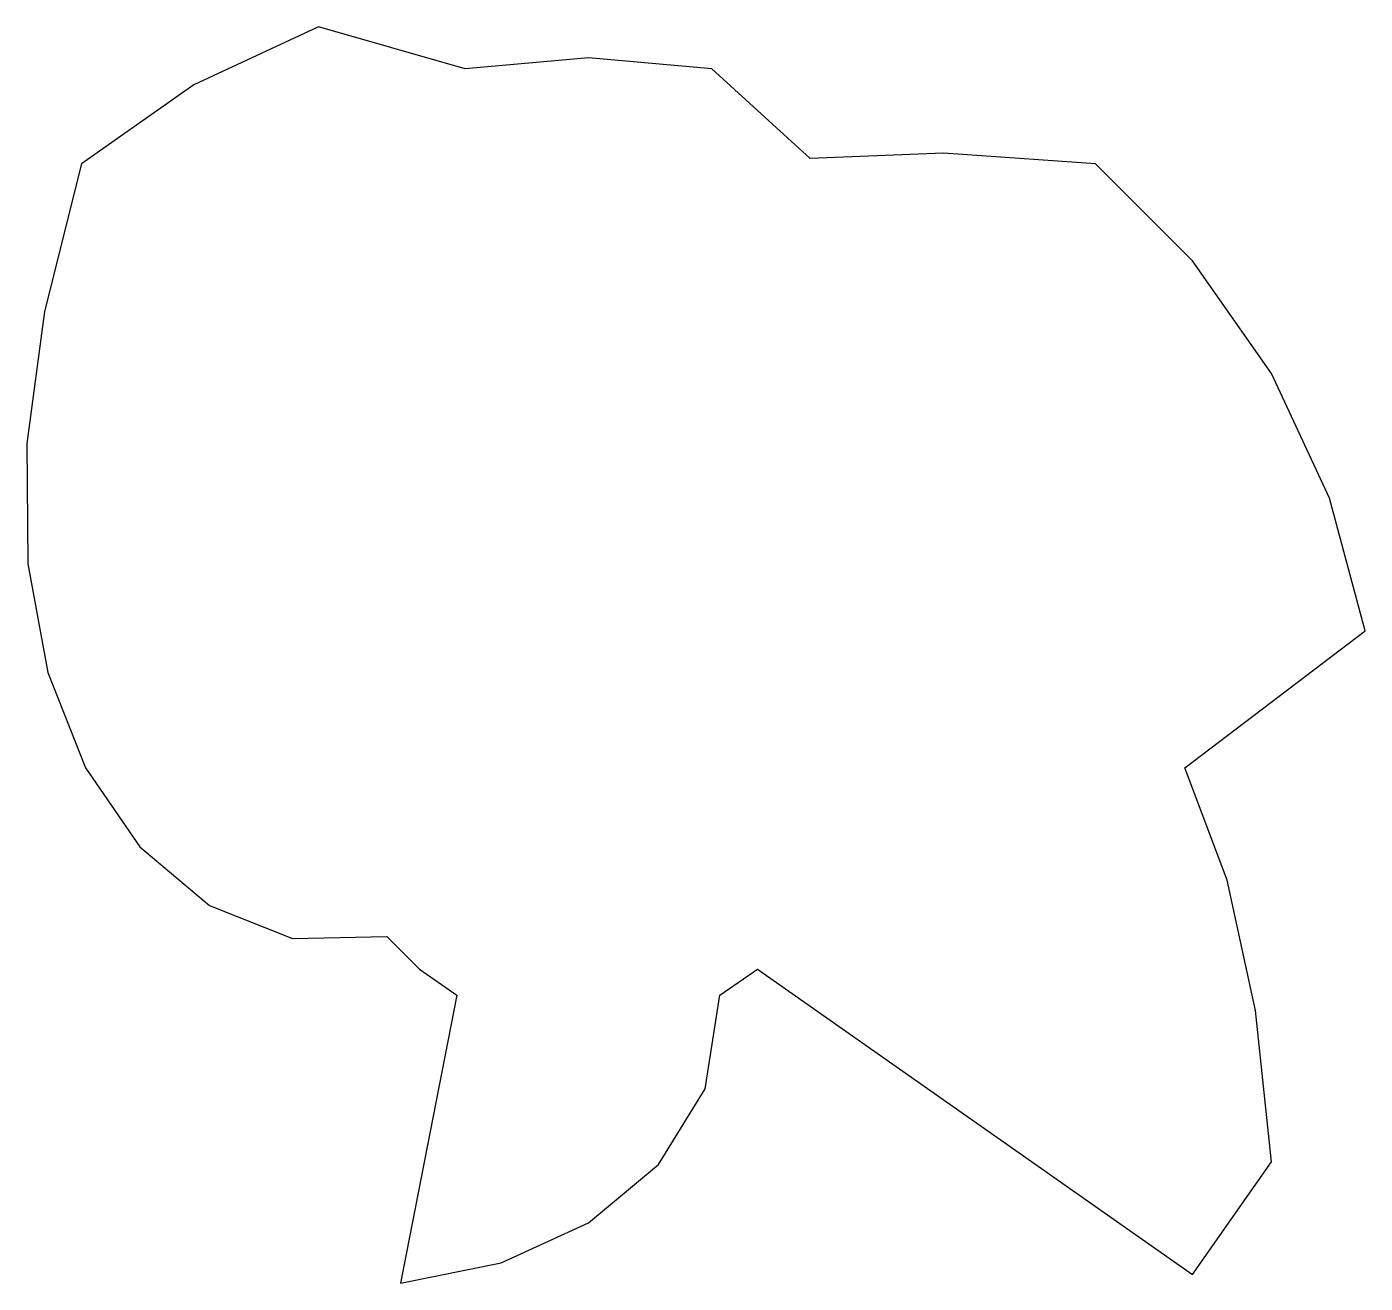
# Model space of a CAD drawing. Header units: metres. Extents: x -64 to 89, y -59 to 85.
import ezdxf

# ---------------------------------------------------------------- set-up
doc = ezdxf.new("R2010")
doc.units = ezdxf.units.M

msp = doc.modelspace()

# ---------------------------------------------------------------- linework, layer by layer
for p, q in [((-30.78, 84.57), (-45, 77.94)), ((-14.07, 79.78), (-30.78, 84.57)), ((0, 81.01), (-14.07, 79.78)), ((14.07, 79.78), (0, 81.01)), ((25.31, 69.53), (14.07, 79.78)), ((-45, 77.94), (-57.85, 68.94)), ((-57.85, 68.94), (-62.05, 52.07)), ((40.5, 70.15), (25.31, 69.53)), ((57.85, 68.94), (40.5, 70.15)), ((68.94, 57.85), (57.85, 68.94)), ((77.94, 45), (68.94, 57.85)), ((-62.05, 52.07), (-64.08, 36.99)), ((84.57, 30.78), (77.94, 45)), ((-64.08, 36.99), (-63.94, 23.27)), ((88.63, 15.63), (84.57, 30.78)), ((-63.94, 23.27), (-61.67, 10.87)), ((68.04, 0), (88.63, 15.63)), ((-61.67, 10.87), (-57.38, 0)), ((-57.38, 0), (-51.17, -9.02)), ((72.87, -12.85), (68.04, 0)), ((-51.17, -9.02), (-43.24, -15.74)), ((76.12, -27.71), (72.87, -12.85)), ((-43.24, -15.74), (-33.77, -19.5)), ((-33.77, -19.5), (-22.98, -19.28)), ((-22.98, -19.28), (-19.28, -22.98)), ((-19.28, -22.98), (-15, -25.98)), ((15, -25.98), (19.28, -22.98)), ((19.28, -22.98), (68.94, -57.85)), ((-15, -25.98), (-21.42, -58.85)), ((13.34, -36.64), (15, -25.98)), ((77.94, -45), (76.12, -27.71)), ((7.99, -45.31), (13.34, -36.64)), ((0, -51.96), (7.99, -45.31)), ((68.94, -57.85), (77.94, -45)), ((-9.96, -56.5), (0, -51.96)), ((-21.42, -58.85), (-9.96, -56.5))]:
    msp.add_line(p, q)

doc.saveas('drawing.dxf')
